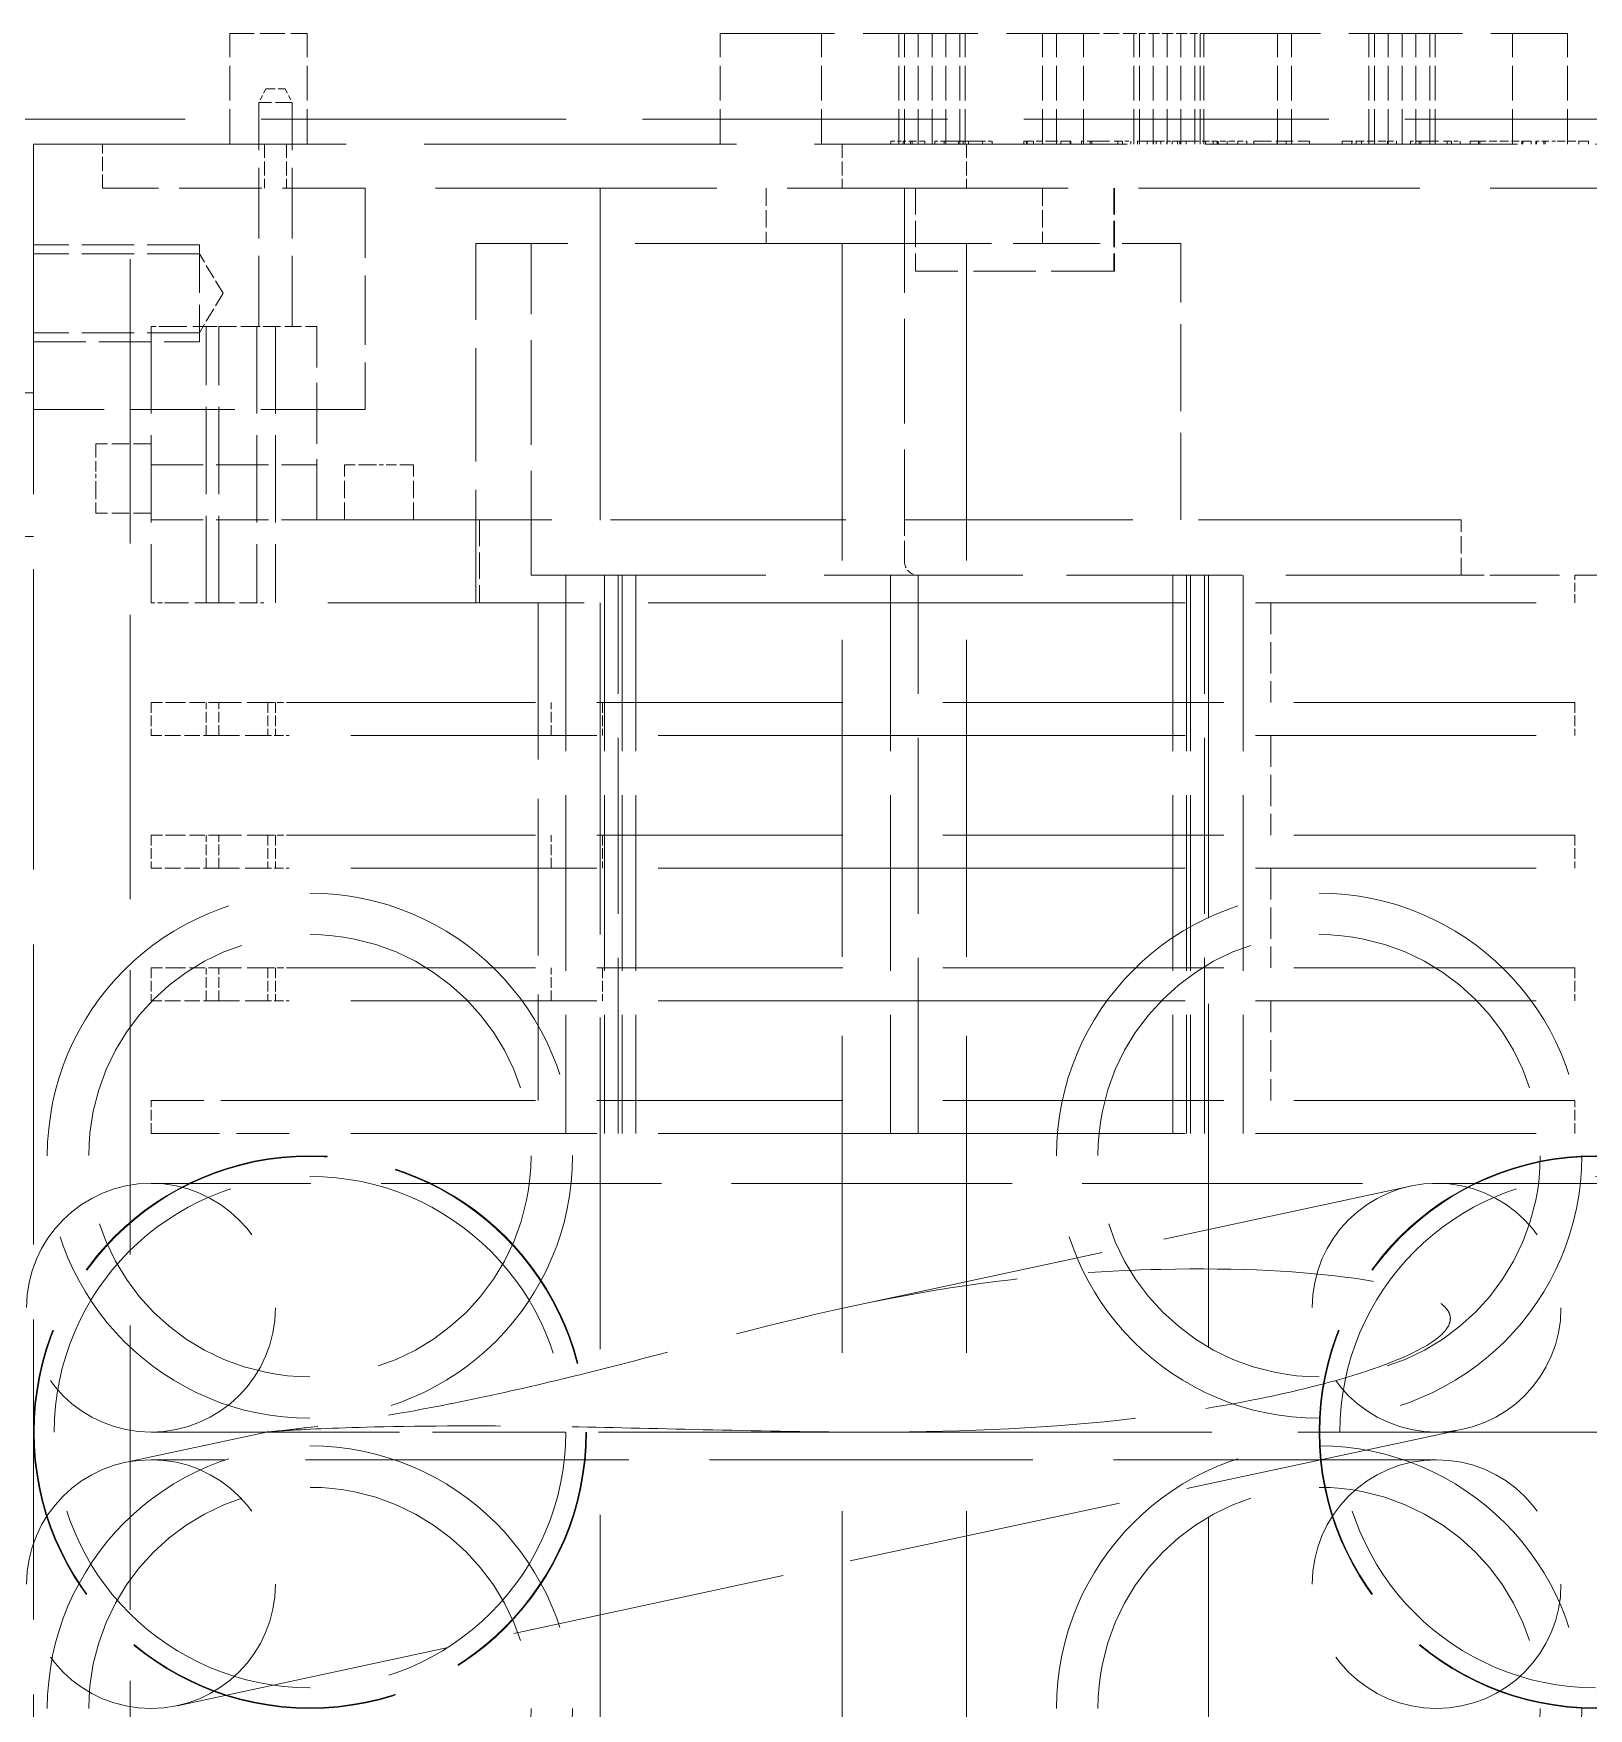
# Model space of a CAD drawing. Header units: millimetres. Extents: x 0 to 5945, y 0 to 4205.
# Drawn here: x 1600.6 to 1656.8, y 2468 to 2528.6 of the extents above; entities that cross this region are included whole.
import ezdxf

# ---------------------------------------------------------------- set-up
doc = ezdxf.new("R2010")
doc.units = ezdxf.units.MM
doc.header["$LTSCALE"] = 5
doc.linetypes.add('DASHED', pattern=[0.2067, 0.1654, -0.0413])
doc.layers.add('가려진 것(ISO)', color=2, linetype='DASHED', lineweight=18)

msp = doc.modelspace()

# ---------------------------------------------------------------- linework, layer by layer
at = {"layer": '가려진 것(ISO)', "ltscale": 1.0665}
msp.add_line((1607.677, 2528.557), (1610.477, 2528.557), dxfattribs=at)
at = {"layer": '가려진 것(ISO)', "ltscale": 1.523657}
for p, q in [((1607.677, 2524.557), (1607.677, 2528.557)), ((1610.477, 2524.557), (1610.477, 2528.557)), ((1625.413, 2524.557), (1625.413, 2528.557)), ((1629.084, 2524.557), (1629.084, 2528.557)), ((1631.881, 2524.557), (1631.881, 2528.557)), ((1632.081, 2524.557), (1632.081, 2528.557)), ((1632.58, 2524.557), (1632.58, 2528.557)), ((1633.08, 2524.557), (1633.08, 2528.557)), ((1633.579, 2524.557), (1633.579, 2528.557)), ((1634.079, 2524.557), (1634.079, 2528.557)), ((1634.278, 2524.557), (1634.278, 2528.557)), ((1637.076, 2524.557), (1637.076, 2528.557)), ((1637.584, 2524.557), (1637.584, 2528.557)), ((1638.561, 2524.557), (1638.561, 2528.557)), ((1640.381, 2524.557), (1640.381, 2528.557)), ((1640.581, 2524.557), (1640.581, 2528.557)), ((1641.08, 2524.557), (1641.08, 2528.557)), ((1641.58, 2524.557), (1641.58, 2528.557)), ((1642.079, 2524.557), (1642.079, 2528.557)), ((1642.579, 2524.557), (1642.579, 2528.557)), ((1642.778, 2524.557), (1642.778, 2528.557)), ((1642.913, 2524.557), (1642.913, 2528.557)), ((1645.576, 2524.557), (1645.576, 2528.557)), ((1646.084, 2524.557), (1646.084, 2528.557)), ((1648.881, 2524.557), (1648.881, 2528.557)), ((1649.081, 2524.557), (1649.081, 2528.557)), ((1649.58, 2524.557), (1649.58, 2528.557)), ((1650.08, 2524.557), (1650.08, 2528.557)), ((1650.579, 2524.557), (1650.579, 2528.557)), ((1651.079, 2524.557), (1651.079, 2528.557)), ((1651.278, 2524.557), (1651.278, 2528.557)), ((1654.076, 2524.557), (1654.076, 2528.557)), ((1656.061, 2524.557), (1656.061, 2528.557))]:
    msp.add_line(p, q, dxfattribs=at)
at = {"layer": '가려진 것(ISO)', "ltscale": 5.00844}
msp.add_line((1625.413, 2528.557), (1638.561, 2528.557), dxfattribs=at)
at = {"layer": '가려진 것(ISO)', "ltscale": 0.693335}
msp.add_line((1638.561, 2528.557), (1640.381, 2528.557), dxfattribs=at)
at = {"layer": '가려진 것(ISO)', "ltscale": 0.107544}
for p, q in [((1640.381, 2528.557), (1640.581, 2528.557)), ((1642.579, 2528.557), (1642.778, 2528.557))]:
    msp.add_line(p, q, dxfattribs=at)
at = {"layer": '가려진 것(ISO)', "ltscale": 0.269009}
msp.add_line((1640.581, 2528.557), (1641.08, 2528.557), dxfattribs=at)
at = {"layer": '가려진 것(ISO)', "ltscale": 0.268898}
msp.add_line((1641.08, 2528.557), (1641.58, 2528.557), dxfattribs=at)
at = {"layer": '가려진 것(ISO)', "ltscale": 0.269012}
msp.add_line((1641.58, 2528.557), (1642.079, 2528.557), dxfattribs=at)
at = {"layer": '가려진 것(ISO)', "ltscale": 0.269014}
msp.add_line((1642.079, 2528.557), (1642.579, 2528.557), dxfattribs=at)
at = {"layer": '가려진 것(ISO)', "ltscale": 0.051129}
msp.add_line((1642.778, 2528.557), (1642.913, 2528.557), dxfattribs=at)
at = {"layer": '가려진 것(ISO)', "ltscale": 0.03796}
msp.add_line((1642.913, 2528.557), (1643.013, 2528.557), dxfattribs=at)
at = {"layer": '가려진 것(ISO)', "ltscale": 4.970381}
msp.add_line((1643.013, 2528.557), (1656.061, 2528.557), dxfattribs=at)
at = {"layer": '가려진 것(ISO)', "ltscale": 0.212852}
for p, q in [((1608.977, 2526.557), (1608.727, 2526.057)), ((1609.677, 2526.557), (1609.927, 2526.057))]:
    msp.add_line(p, q, dxfattribs=at)
at = {"layer": '가려진 것(ISO)', "ltscale": 0.418765}
msp.add_line((1608.977, 2526.557), (1609.677, 2526.557), dxfattribs=at)
at = {"layer": '가려진 것(ISO)', "ltscale": 0.717954}
msp.add_line((1609.927, 2526.057), (1608.727, 2526.057), dxfattribs=at)
at = {"layer": '가려진 것(ISO)', "ltscale": 3.085509}
for p, q in [((1608.727, 2517.957), (1608.727, 2526.057)), ((1609.927, 2517.957), (1609.927, 2526.057))]:
    msp.add_line(p, q, dxfattribs=at)
at = {"layer": '가려진 것(ISO)', "ltscale": 13.3425}
msp.add_line((1526.076, 2525.457), (1788.076, 2525.457), dxfattribs=at)
at = {"layer": '가려진 것(ISO)', "ltscale": 13.131522}
msp.add_line((1600.576, 2430.457), (1600.576, 2525.457), dxfattribs=at)
at = {"layer": '가려진 것(ISO)', "ltscale": 0.168915}
msp.add_line((1631.591, 2524.657), (1632.035, 2524.657), dxfattribs=at)
at = {"layer": '가려진 것(ISO)', "ltscale": 0.037994}
for p, q in [((1631.591, 2524.557), (1631.591, 2524.657)), ((1632.035, 2524.557), (1632.035, 2524.657)), ((1632.294, 2524.557), (1632.294, 2524.657)), ((1632.357, 2524.557), (1632.357, 2524.657)), ((1632.811, 2524.557), (1632.811, 2524.657)), ((1633.175, 2524.557), (1633.175, 2524.657)), ((1633.514, 2524.557), (1633.514, 2524.657)), ((1634.036, 2524.557), (1634.036, 2524.657)), ((1634.207, 2524.557), (1634.207, 2524.657)), ((1634.395, 2524.557), (1634.395, 2524.657)), ((1634.9, 2524.557), (1634.9, 2524.657)), ((1635.256, 2524.557), (1635.256, 2524.657)), ((1636.401, 2524.557), (1636.401, 2524.657)), ((1636.498, 2524.557), (1636.498, 2524.657)), ((1636.522, 2524.557), (1636.522, 2524.657)), ((1636.747, 2524.557), (1636.747, 2524.657)), ((1637.736, 2524.557), (1637.736, 2524.657)), ((1638.076, 2524.557), (1638.076, 2524.657)), ((1638.082, 2524.557), (1638.082, 2524.657)), ((1638.101, 2524.557), (1638.101, 2524.657)), ((1638.483, 2524.557), (1638.483, 2524.657)), ((1638.793, 2524.557), (1638.793, 2524.657)), ((1638.856, 2524.557), (1638.856, 2524.657)), ((1639.8, 2524.557), (1639.8, 2524.657)), ((1639.962, 2524.557), (1639.962, 2524.657)), ((1640.272, 2524.557), (1640.272, 2524.657)), ((1640.509, 2524.557), (1640.509, 2524.657)), ((1640.86, 2524.557), (1640.86, 2524.657)), ((1641.087, 2524.557), (1641.087, 2524.657)), ((1641.178, 2524.557), (1641.178, 2524.657)), ((1641.352, 2524.557), (1641.352, 2524.657)), ((1641.565, 2524.557), (1641.565, 2524.657)), ((1641.761, 2524.557), (1641.761, 2524.657)), ((1641.95, 2524.557), (1641.95, 2524.657)), ((1642.041, 2524.557), (1642.041, 2524.657)), ((1642.268, 2524.557), (1642.268, 2524.657)), ((1642.583, 2524.657), (1642.583, 2524.557)), ((1642.904, 2524.557), (1642.904, 2524.657)), ((1642.965, 2524.557), (1642.965, 2524.657)), ((1643.25, 2524.557), (1643.25, 2524.657)), ((1643.392, 2524.557), (1643.392, 2524.657)), ((1643.423, 2524.557), (1643.423, 2524.657)), ((1643.755, 2524.557), (1643.755, 2524.657)), ((1644.136, 2524.557), (1644.136, 2524.657)), ((1644.468, 2524.557), (1644.468, 2524.657)), ((1644.721, 2524.557), (1644.721, 2524.657)), ((1645.56, 2524.557), (1645.56, 2524.657)), ((1645.892, 2524.557), (1645.892, 2524.657)), ((1646.731, 2524.557), (1646.731, 2524.657)), ((1647.91, 2524.557), (1647.91, 2524.657)), ((1648.257, 2524.557), (1648.257, 2524.657)), ((1648.421, 2524.557), (1648.421, 2524.657)), ((1648.605, 2524.557), (1648.605, 2524.657)), ((1649.549, 2524.557), (1649.549, 2524.657)), ((1649.881, 2524.557), (1649.881, 2524.657)), ((1650.388, 2524.557), (1650.388, 2524.657)), ((1650.698, 2524.557), (1650.698, 2524.657)), ((1650.761, 2524.557), (1650.761, 2524.657)), ((1651.705, 2524.557), (1651.705, 2524.657)), ((1651.867, 2524.557), (1651.867, 2524.657)), ((1652.177, 2524.557), (1652.177, 2524.657)), ((1652.541, 2524.557), (1652.541, 2524.657)), ((1652.841, 2524.557), (1652.841, 2524.657)), ((1652.888, 2524.557), (1652.888, 2524.657)), ((1654.405, 2524.557), (1654.405, 2524.657)), ((1654.452, 2524.557), (1654.452, 2524.657)), ((1654.752, 2524.557), (1654.752, 2524.657)), ((1654.92, 2524.557), (1654.92, 2524.657)), ((1654.944, 2524.557), (1654.944, 2524.657)), ((1654.946, 2524.557), (1654.946, 2524.657)), ((1655.21, 2524.557), (1655.21, 2524.657)), ((1655.252, 2524.557), (1655.252, 2524.657)), ((1656.47, 2524.557), (1656.47, 2524.657)), ((1656.816, 2524.557), (1656.816, 2524.657))]:
    msp.add_line(p, q, dxfattribs=at)
at = {"layer": '가려진 것(ISO)', "ltscale": 0.098685}
msp.add_line((1632.035, 2524.657), (1632.294, 2524.657), dxfattribs=at)
at = {"layer": '가려진 것(ISO)', "ltscale": 0.128783}
msp.add_line((1633.175, 2524.657), (1633.514, 2524.657), dxfattribs=at)
at = {"layer": '가려진 것(ISO)', "ltscale": 0.833822}
for p, q in [((1633.514, 2524.657), (1634.207, 2524.657)), ((1634.207, 2524.657), (1634.9, 2524.657))]:
    msp.add_line(p, q, dxfattribs=at)
at = {"layer": '가려진 것(ISO)', "ltscale": 0.135729}
msp.add_line((1634.9, 2524.657), (1635.256, 2524.657), dxfattribs=at)
at = {"layer": '가려진 것(ISO)', "ltscale": 0.006846}
msp.add_line((1638.082, 2524.657), (1638.101, 2524.657), dxfattribs=at)
at = {"layer": '가려진 것(ISO)', "ltscale": 0.117979}
for p, q in [((1638.483, 2524.657), (1638.793, 2524.657)), ((1650.388, 2524.657), (1650.698, 2524.657))]:
    msp.add_line(p, q, dxfattribs=at)
at = {"layer": '가려진 것(ISO)', "ltscale": 0.845859}
for p, q in [((1638.793, 2524.657), (1639.8, 2524.657)), ((1650.698, 2524.657), (1651.705, 2524.657))]:
    msp.add_line(p, q, dxfattribs=at)
at = {"layer": '가려진 것(ISO)', "ltscale": 0.179719}
for p, q in [((1639.8, 2524.657), (1640.272, 2524.657)), ((1651.705, 2524.657), (1652.177, 2524.657))]:
    msp.add_line(p, q, dxfattribs=at)
at = {"layer": '가려진 것(ISO)', "ltscale": 1.004908}
msp.add_line((1640.509, 2524.657), (1641.352, 2524.657), dxfattribs=at)
at = {"layer": '가려진 것(ISO)', "ltscale": 0.155795}
msp.add_line((1641.352, 2524.657), (1641.761, 2524.657), dxfattribs=at)
at = {"layer": '가려진 것(ISO)', "ltscale": 0.98022}
msp.add_line((1641.761, 2524.657), (1642.583, 2524.657), dxfattribs=at)
at = {"layer": '가려진 것(ISO)', "ltscale": 0.192825}
msp.add_line((1642.583, 2524.657), (1642.904, 2524.657), dxfattribs=at)
at = {"layer": '가려진 것(ISO)', "ltscale": 0.245319}
msp.add_line((1643.824, 2524.657), (1644.468, 2524.657), dxfattribs=at)
at = {"layer": '가려진 것(ISO)', "ltscale": 0.765483}
msp.add_line((1644.721, 2524.657), (1646.731, 2524.657), dxfattribs=at)
at = {"layer": '가려진 것(ISO)', "ltscale": 0.216764}
msp.add_line((1649.312, 2524.657), (1649.881, 2524.657), dxfattribs=at)
at = {"layer": '가려진 것(ISO)', "ltscale": 13.66715}
msp.add_line((1600.577, 2524.557), (1713.577, 2524.557), dxfattribs=at)
at = {"layer": '가려진 것(ISO)', "ltscale": 3.656918}
msp.add_line((1600.577, 2524.557), (1600.577, 2514.957), dxfattribs=at)
at = {"layer": '가려진 것(ISO)', "ltscale": 0.609403}
for p, q in [((1603.077, 2522.957), (1603.077, 2524.557)), ((1608.927, 2524.557), (1608.927, 2522.957)), ((1609.727, 2524.557), (1609.727, 2522.957)), ((1629.827, 2524.557), (1629.827, 2522.957)), ((1634.327, 2524.557), (1634.327, 2522.957))]:
    msp.add_line(p, q, dxfattribs=at)
at = {"layer": '가려진 것(ISO)', "ltscale": 3.618824}
msp.add_line((1612.577, 2522.957), (1603.077, 2522.957), dxfattribs=at)
at = {"layer": '가려진 것(ISO)', "ltscale": 12.44039}
msp.add_line((1604.076, 2432.957), (1604.076, 2522.957), dxfattribs=at)
at = {"layer": '가려진 것(ISO)', "ltscale": 12.302163}
msp.add_line((1701.577, 2522.957), (1612.577, 2522.957), dxfattribs=at)
at = {"layer": '가려진 것(ISO)', "ltscale": 3.047415}
msp.add_line((1612.577, 2522.957), (1612.577, 2514.957), dxfattribs=at)
at = {"layer": '가려진 것(ISO)', "ltscale": 14.513788}
for p in [(1621.077, 2522.957), (1621.077, 2432.957)]:
    msp.add_line(p, (1621.077, 2477.957), dxfattribs=at)
at = {"layer": '가려진 것(ISO)', "ltscale": 0.761779}
for p, q in [((1627.077, 2522.957), (1627.077, 2520.957)), ((1637.077, 2522.957), (1637.077, 2520.957)), ((1604.827, 2513.707), (1602.827, 2513.707)), ((1611.827, 2510.957), (1611.827, 2512.957)), ((1614.327, 2510.957), (1614.327, 2512.957)), ((1604.827, 2511.207), (1602.827, 2511.207)), ((1652.222, 2508.957), (1652.222, 2510.957))]:
    msp.add_line(p, q, dxfattribs=at)
at = {"layer": '가려진 것(ISO)', "ltscale": 4.571172}
for p, q in [((1632.077, 2522.957), (1632.077, 2510.957)), ((1618.577, 2508.957), (1618.577, 2520.957)), ((1612.577, 2514.957), (1600.577, 2514.957))]:
    msp.add_line(p, q, dxfattribs=at)
at = {"layer": '가려진 것(ISO)', "ltscale": 1.142718}
for p, q in [((1632.484, 2522.957), (1632.484, 2519.957)), ((1639.647, 2522.957), (1639.647, 2519.957)), ((1639.672, 2522.957), (1639.672, 2519.957)), ((1600.576, 2515.557), (1597.576, 2515.557)), ((1616.707, 2510.957), (1616.707, 2507.957)), ((1600.576, 2510.357), (1597.576, 2510.357))]:
    msp.add_line(p, q, dxfattribs=at)
at = {"layer": '가려진 것(ISO)', "ltscale": 2.285536}
for p, q in [((1606.577, 2520.907), (1600.577, 2520.907)), ((1606.577, 2520.582), (1600.577, 2520.582)), ((1606.577, 2517.732), (1600.577, 2517.732)), ((1600.577, 2517.407), (1606.577, 2517.407)), ((1604.827, 2512.957), (1610.827, 2512.957)), ((1604.827, 2510.957), (1610.827, 2510.957))]:
    msp.add_line(p, q, dxfattribs=at)
at = {"layer": '가려진 것(ISO)', "ltscale": 2.094223}
msp.add_line((1606.577, 2520.907), (1606.577, 2517.407), dxfattribs=at)
at = {"layer": '가려진 것(ISO)', "ltscale": 0.633194}
for q in [(1606.577, 2520.582), (1606.577, 2517.732)]:
    msp.add_line((1607.434, 2519.157), q, dxfattribs=at)
at = {"layer": '가려진 것(ISO)', "ltscale": 11.779073}
msp.add_line((1632.077, 2520.957), (1616.577, 2520.957), dxfattribs=at)
at = {"layer": '가려진 것(ISO)', "ltscale": 4.952111}
msp.add_line((1616.577, 2507.957), (1616.577, 2520.957), dxfattribs=at)
at = {"layer": '가려진 것(ISO)', "ltscale": 13.868731}
for p, q in [((1629.827, 2520.957), (1629.827, 2477.957)), ((1634.327, 2520.957), (1634.327, 2477.957)), ((1629.827, 2434.957), (1629.827, 2477.957)), ((1634.327, 2434.957), (1634.327, 2477.957))]:
    msp.add_line(p, q, dxfattribs=at)
at = {"layer": '가려진 것(ISO)', "ltscale": 3.809293}
for p, q in [((1632.077, 2520.957), (1642.077, 2520.957)), ((1642.077, 2510.957), (1642.077, 2520.957)), ((1604.827, 2517.957), (1604.827, 2507.957)), ((1606.827, 2507.957), (1606.827, 2517.957)), ((1607.285, 2507.957), (1607.285, 2517.957)), ((1608.656, 2517.957), (1608.656, 2507.957)), ((1609.331, 2517.957), (1609.331, 2507.957))]:
    msp.add_line(p, q, dxfattribs=at)
at = {"layer": '가려진 것(ISO)', "ltscale": 2.728328}
msp.add_line((1639.647, 2519.957), (1632.484, 2519.957), dxfattribs=at)
at = {"layer": '가려진 것(ISO)', "ltscale": 0.013584}
msp.add_line((1639.672, 2519.957), (1639.647, 2519.957), dxfattribs=at)
at = {"layer": '가려진 것(ISO)', "ltscale": 0.220967}
for p, q in [((1604.827, 2517.957), (1605.247, 2517.957)), ((1605.247, 2507.957), (1604.827, 2507.957))]:
    msp.add_line(p, q, dxfattribs=at)
at = {"layer": '가려진 것(ISO)', "ltscale": 1.061174}
for p, q in [((1605.247, 2517.957), (1607.285, 2517.957)), ((1607.285, 2507.957), (1605.247, 2507.957))]:
    msp.add_line(p, q, dxfattribs=at)
at = {"layer": '가려진 것(ISO)', "ltscale": 0.765764}
for p, q in [((1607.285, 2517.957), (1608.656, 2517.957)), ((1608.656, 2507.957), (1607.285, 2507.957))]:
    msp.add_line(p, q, dxfattribs=at)
at = {"layer": '가려진 것(ISO)', "ltscale": 0.149495}
for p, q in [((1608.656, 2517.957), (1608.906, 2517.957)), ((1608.906, 2507.957), (1608.656, 2507.957))]:
    msp.add_line(p, q, dxfattribs=at)
at = {"layer": '가려진 것(ISO)', "ltscale": 0.731631}
msp.add_line((1608.906, 2517.957), (1610.827, 2517.957), dxfattribs=at)
at = {"layer": '가려진 것(ISO)', "ltscale": 2.666475}
msp.add_line((1610.827, 2510.957), (1610.827, 2517.957), dxfattribs=at)
at = {"layer": '가려진 것(ISO)', "ltscale": 0.598278}
for p, q in [((1602.827, 2513.707), (1602.827, 2512.707)), ((1612.827, 2512.957), (1611.827, 2512.957)), ((1614.327, 2512.957), (1613.327, 2512.957)), ((1602.827, 2512.207), (1602.827, 2511.207))]:
    msp.add_line(p, q, dxfattribs=at)
at = {"layer": '가려진 것(ISO)', "ltscale": 0.19037}
for p, q in [((1602.827, 2512.207), (1602.827, 2512.707)), ((1612.827, 2512.957), (1613.327, 2512.957))]:
    msp.add_line(p, q, dxfattribs=at)
at = {"layer": '가려진 것(ISO)', "ltscale": 10.2806}
msp.add_line((1610.827, 2510.957), (1632.077, 2510.957), dxfattribs=at)
at = {"layer": '가려진 것(ISO)', "ltscale": 0.897467}
msp.add_line((1632.077, 2509.457), (1632.077, 2510.957), dxfattribs=at)
at = {"layer": '가려진 것(ISO)', "ltscale": 11.501881}
msp.add_line((1652.222, 2510.957), (1632.077, 2510.957), dxfattribs=at)
at = {"layer": '가려진 것(ISO)', "ltscale": 10.259192}
msp.add_line((1618.577, 2508.957), (1632.077, 2508.957), dxfattribs=at)
at = {"layer": '가려진 것(ISO)', "ltscale": 7.694874}
for p, q in [((1619.827, 2508.957), (1619.827, 2488.757)), ((1621.227, 2508.957), (1621.227, 2488.757)), ((1621.727, 2488.757), (1621.727, 2508.957)), ((1621.868, 2508.957), (1621.868, 2488.757)), ((1622.368, 2508.957), (1622.368, 2488.757)), ((1631.577, 2508.957), (1631.577, 2488.757)), ((1632.577, 2488.757), (1632.577, 2508.957)), ((1641.786, 2508.957), (1641.786, 2488.757)), ((1642.286, 2508.957), (1642.286, 2488.757)), ((1642.427, 2508.957), (1642.427, 2488.757)), ((1642.927, 2488.757), (1642.927, 2508.957)), ((1644.327, 2508.957), (1644.327, 2488.757))]:
    msp.add_line(p, q, dxfattribs=at)
at = {"layer": '가려진 것(ISO)', "ltscale": 7.673842}
msp.add_line((1652.222, 2508.957), (1632.077, 2508.957), dxfattribs=at)
at = {"layer": '가려진 것(ISO)', "ltscale": 14.997581}
for p in [(1643.077, 2508.957), (1643.077, 2446.957)]:
    msp.add_line(p, (1643.077, 2477.957), dxfattribs=at)
at = {"layer": '가려진 것(ISO)', "ltscale": 0.997552}
msp.add_line((1652.222, 2508.957), (1653.559, 2508.957), dxfattribs=at)
at = {"layer": '가려진 것(ISO)', "ltscale": 2.679769}
msp.add_line((1653.559, 2508.957), (1660.594, 2508.957), dxfattribs=at)
at = {"layer": '가려진 것(ISO)', "ltscale": 0.380839}
msp.add_line((1656.327, 2507.957), (1656.327, 2508.957), dxfattribs=at)
at = {"layer": '가려진 것(ISO)', "ltscale": 11.209899}
msp.add_line((1632.077, 2507.957), (1608.906, 2507.957), dxfattribs=at)
at = {"layer": '가려진 것(ISO)', "ltscale": 6.856808}
msp.add_line((1618.827, 2507.957), (1618.827, 2489.957), dxfattribs=at)
at = {"layer": '가려진 것(ISO)', "ltscale": 12.2857}
for p, q in [((1632.077, 2507.957), (1656.327, 2507.957)), ((1656.327, 2504.357), (1632.077, 2504.357)), ((1632.077, 2503.157), (1656.327, 2503.157)), ((1656.327, 2499.557), (1632.077, 2499.557)), ((1632.077, 2498.357), (1656.327, 2498.357)), ((1656.327, 2494.757), (1632.077, 2494.757)), ((1632.077, 2493.557), (1656.327, 2493.557)), ((1656.327, 2489.957), (1632.077, 2489.957)), ((1632.077, 2488.757), (1656.327, 2488.757))]:
    msp.add_line(p, q, dxfattribs=at)
at = {"layer": '가려진 것(ISO)', "ltscale": 1.371282}
for p, q in [((1645.327, 2507.957), (1645.327, 2504.357)), ((1645.327, 2503.157), (1645.327, 2499.557)), ((1645.327, 2498.357), (1645.327, 2494.757)), ((1645.327, 2493.557), (1645.327, 2489.957))]:
    msp.add_line(p, q, dxfattribs=at)
at = {"layer": '가려진 것(ISO)', "ltscale": 0.566028}
for p, q in [((1605.046, 2504.357), (1604.827, 2504.357)), ((1604.827, 2503.157), (1605.046, 2503.157)), ((1605.046, 2499.557), (1604.827, 2499.557)), ((1604.827, 2498.357), (1605.046, 2498.357)), ((1605.046, 2494.757), (1604.827, 2494.757)), ((1604.827, 2493.557), (1605.046, 2493.557))]:
    msp.add_line(p, q, dxfattribs=at)
at = {"layer": '가려진 것(ISO)', "ltscale": 0.457027}
for p, q in [((1604.827, 2504.357), (1604.827, 2503.157)), ((1606.827, 2503.157), (1606.827, 2504.357)), ((1607.285, 2503.157), (1607.285, 2504.357)), ((1609.05, 2504.357), (1609.05, 2503.157)), ((1609.331, 2504.357), (1609.331, 2503.157)), ((1619.298, 2503.157), (1619.298, 2504.357)), ((1621.154, 2504.357), (1621.154, 2503.157)), ((1621.154, 2504.357), (1621.154, 2503.157)), ((1656.327, 2504.357), (1656.327, 2503.157)), ((1604.827, 2499.557), (1604.827, 2498.357)), ((1606.827, 2498.357), (1606.827, 2499.557)), ((1607.285, 2498.357), (1607.285, 2499.557)), ((1609.05, 2499.557), (1609.05, 2498.357)), ((1609.331, 2499.557), (1609.331, 2498.357)), ((1619.298, 2498.357), (1619.298, 2499.557)), ((1621.154, 2499.557), (1621.154, 2498.357)), ((1621.154, 2499.557), (1621.154, 2498.357)), ((1656.327, 2499.557), (1656.327, 2498.357)), ((1604.827, 2494.757), (1604.827, 2493.557)), ((1606.827, 2493.557), (1606.827, 2494.757)), ((1607.285, 2493.557), (1607.285, 2494.757)), ((1609.05, 2494.757), (1609.05, 2493.557)), ((1609.331, 2494.757), (1609.331, 2493.557)), ((1619.298, 2493.557), (1619.298, 2494.757)), ((1621.154, 2494.757), (1621.154, 2493.557)), ((1621.154, 2494.757), (1621.154, 2493.557)), ((1656.327, 2494.757), (1656.327, 2493.557)), ((1604.827, 2488.757), (1604.827, 2489.957)), ((1656.327, 2488.757), (1656.327, 2489.957))]:
    msp.add_line(p, q, dxfattribs=at)
at = {"layer": '가려진 것(ISO)', "ltscale": 0.242476}
for p, q in [((1605.046, 2504.357), (1605.524, 2504.357)), ((1605.524, 2503.157), (1605.046, 2503.157)), ((1605.046, 2499.557), (1605.524, 2499.557)), ((1605.524, 2498.357), (1605.046, 2498.357)), ((1605.046, 2494.757), (1605.524, 2494.757)), ((1605.524, 2493.557), (1605.046, 2493.557))]:
    msp.add_line(p, q, dxfattribs=at)
at = {"layer": '가려진 것(ISO)', "ltscale": 0.670617}
for p, q in [((1605.524, 2504.357), (1607.285, 2504.357)), ((1607.285, 2503.157), (1605.524, 2503.157)), ((1605.524, 2499.557), (1607.285, 2499.557)), ((1607.285, 2498.357), (1605.524, 2498.357)), ((1605.524, 2494.757), (1607.285, 2494.757)), ((1607.285, 2493.557), (1605.524, 2493.557))]:
    msp.add_line(p, q, dxfattribs=at)
at = {"layer": '가려진 것(ISO)', "ltscale": 0.985736}
for p, q in [((1607.285, 2504.357), (1609.05, 2504.357)), ((1609.05, 2503.157), (1607.285, 2503.157)), ((1607.285, 2499.557), (1609.05, 2499.557)), ((1609.05, 2498.357), (1607.285, 2498.357)), ((1607.285, 2494.757), (1609.05, 2494.757)), ((1609.05, 2493.557), (1607.285, 2493.557))]:
    msp.add_line(p, q, dxfattribs=at)
at = {"layer": '가려진 것(ISO)', "ltscale": 0.287355}
for p, q in [((1609.05, 2504.357), (1609.519, 2504.357)), ((1609.519, 2503.157), (1609.05, 2503.157)), ((1609.05, 2499.557), (1609.519, 2499.557)), ((1609.519, 2498.357), (1609.05, 2498.357)), ((1609.05, 2494.757), (1609.519, 2494.757)), ((1609.519, 2493.557), (1609.05, 2493.557))]:
    msp.add_line(p, q, dxfattribs=at)
at = {"layer": '가려진 것(ISO)', "ltscale": 0.117238}
for p, q in [((1609.827, 2504.357), (1609.519, 2504.357)), ((1609.519, 2503.157), (1609.827, 2503.157)), ((1609.827, 2499.557), (1609.519, 2499.557)), ((1609.519, 2498.357), (1609.827, 2498.357)), ((1609.827, 2494.757), (1609.519, 2494.757)), ((1609.519, 2493.557), (1609.827, 2493.557))]:
    msp.add_line(p, q, dxfattribs=at)
at = {"layer": '가려진 것(ISO)', "ltscale": 10.764393}
for p, q in [((1609.827, 2504.357), (1632.077, 2504.357)), ((1632.077, 2503.157), (1609.827, 2503.157)), ((1609.827, 2499.557), (1632.077, 2499.557)), ((1632.077, 2498.357), (1609.827, 2498.357)), ((1609.827, 2494.757), (1632.077, 2494.757)), ((1632.077, 2493.557), (1609.827, 2493.557)), ((1609.827, 2489.957), (1632.077, 2489.957)), ((1632.077, 2488.757), (1609.827, 2488.757))]:
    msp.add_line(p, q, dxfattribs=at)
at = {"layer": '가려진 것(ISO)', "ltscale": 2.991791}
for p, q in [((1609.827, 2489.957), (1604.827, 2489.957)), ((1604.827, 2488.757), (1609.827, 2488.757))]:
    msp.add_line(p, q, dxfattribs=at)
at = {"layer": '가려진 것(ISO)', "ltscale": 12.267606}
msp.add_line((1661.327, 2486.957), (1604.827, 2486.957), dxfattribs=at)
at = {"layer": '가려진 것(ISO)', "ltscale": 11.035515}
msp.add_line((1650.381, 2486.856), (1630.192, 2482.515), dxfattribs=at)
at = {"layer": '가려진 것(ISO)', "ltscale": 6.127949}
msp.add_line((1609, 2477.957), (1603.881, 2476.856), dxfattribs=at)
at = {"layer": '가려진 것(ISO)', "ltscale": 5.924498}
msp.add_line((1604.827, 2477.957), (1609.001, 2477.957), dxfattribs=at)
at = {"layer": '가려진 것(ISO)', "ltscale": 12.048374}
msp.add_line((1605.773, 2468.058), (1652.273, 2478.058), dxfattribs=at)
at = {"layer": '가려진 것(ISO)', "ltscale": 5.813636}
msp.add_line((1609.001, 2477.957), (1621.077, 2477.957), dxfattribs=at)
at = {"layer": '가려진 것(ISO)', "ltscale": 6.066844}
for p, q in [((1621.077, 2477.957), (1630.728, 2477.957)), ((1630.728, 2477.957), (1621.077, 2477.957))]:
    msp.add_line(p, q, dxfattribs=at)
at = {"layer": '가려진 것(ISO)', "ltscale": 15.070727}
msp.add_line((1630.728, 2477.957), (1661.327, 2477.957), dxfattribs=at)
at = {"layer": '가려진 것(ISO)', "ltscale": 14.134887}
msp.add_line((1651.327, 2476.957), (1604.827, 2476.957), dxfattribs=at)
at = {"layer": '가려진 것(ISO)', "ltscale": 14.438863}
for centre in [(1610.576, 2487.957), (1647.076, 2487.957), (1610.576, 2467.957), (1647.076, 2467.957)]:
    msp.add_circle(centre, 9.5, dxfattribs=at)
at = {"layer": '가려진 것(ISO)', "ltscale": 12.159042}
for centre, radius in [((1610.576, 2487.957), 8), ((1647.076, 2487.957), 8), ((1610.577, 2477.957), 10), ((1657.077, 2477.957), 10), ((1610.576, 2467.957), 8), ((1647.076, 2467.957), 8)]:
    msp.add_circle(centre, radius, dxfattribs=at)
at = {"layer": '가려진 것(ISO)', "ltscale": 12.128645}
for centre in [(1610.577, 2477.957), (1610.577, 2477.957), (1657.077, 2477.957), (1657.077, 2477.957)]:
    msp.add_circle(centre, 9.975, dxfattribs=at)
at = {"layer": '가려진 것(ISO)', "ltscale": 14.058893}
for centre in [(1610.577, 2477.957), (1657.077, 2477.957)]:
    msp.add_circle(centre, 9.25, dxfattribs=at)
at = {"layer": '가려진 것(ISO)', "ltscale": 13.678923}
for centre in [(1604.827, 2482.457), (1651.327, 2482.457), (1604.827, 2472.457), (1651.327, 2472.457)]:
    msp.add_circle(centre, 4.5, dxfattribs=at)
at = {"layer": '가려진 것(ISO)', "ltscale": 0.299089}
msp.add_arc((1632.577, 2509.457), 0.5, 180, 270, dxfattribs=at)
at = {"layer": '가려진 것(ISO)', "ltscale": 0.270576}
msp.add_open_spline([(1632.294, 2524.657), (1632.297, 2524.657), (1632.302, 2524.657), (1632.318, 2524.657), (1632.329, 2524.657), (1632.359, 2524.657), (1632.378, 2524.657), (1632.417, 2524.657), (1632.448, 2524.657), (1632.595, 2524.657), (1632.704, 2524.657), (1632.811, 2524.657)], degree=3, knots=[-0.1649341, -0.1649341, -0.1649341, -0.1649341, -0.1251187, -0.1251187, -0.0907528, -0.0907528, -0.0535072, -0.0535072, -0.0320435, -0.0320435, 0, 0, 0, 0], dxfattribs=at)
at = {"layer": '가려진 것(ISO)', "ltscale": 0.144027}
msp.add_open_spline([(1636.401, 2524.657), (1636.403, 2524.657), (1636.407, 2524.657), (1636.433, 2524.657), (1636.453, 2524.657), (1636.486, 2524.657), (1636.492, 2524.657), (1636.498, 2524.657)], degree=3, knots=[-0.06705196, -0.06705196, -0.06705196, -0.06705196, -0.05654274, -0.05654274, -0.04683005, -0.04683005, -0.04468196, -0.04468196, -0.04468196, -0.04468196], dxfattribs=at)
at = {"layer": '가려진 것(ISO)', "ltscale": 0.292363}
msp.add_open_spline([(1636.498, 2524.657), (1636.608, 2524.657), (1636.724, 2524.657), (1636.924, 2524.657), (1637.058, 2524.657), (1637.242, 2524.657)], degree=3, knots=[-0.1379083, -0.1379083, -0.1379083, -0.1379083, -0.0551489, -0.0551489, 0, 0, 0, 0], dxfattribs=at)
at = {"layer": '가려진 것(ISO)', "ltscale": 0.469632}
msp.add_open_spline([(1637.242, 2524.657), (1637.314, 2524.657), (1637.387, 2524.657), (1637.525, 2524.657), (1637.59, 2524.657), (1637.768, 2524.657), (1637.847, 2524.657), (1637.956, 2524.657), (1638.002, 2524.657), (1638.067, 2524.657), (1638.076, 2524.657), (1638.082, 2524.657)], degree=3, knots=[-0.09783855, -0.09783855, -0.09783855, -0.09783855, -0.08519079, -0.08519079, -0.07349018, -0.07349018, -0.05129311, -0.05129311, -0.02653278, -0.02653278, 0, 0, 0, 0], dxfattribs=at)
at = {"layer": '가려진 것(ISO)', "ltscale": 0.245819}
msp.add_open_spline([(1642.904, 2524.657), (1642.907, 2524.657), (1642.911, 2524.657), (1642.943, 2524.657), (1642.965, 2524.657), (1643.056, 2524.657), (1643.116, 2524.657), (1643.188, 2524.657)], degree=3, knots=[-0.07929908, -0.07929908, -0.07929908, -0.07929908, -0.04790155, -0.04790155, -0.02552841, -0.02552841, 0, 0, 0, 0], dxfattribs=at)
at = {"layer": '가려진 것(ISO)', "ltscale": 0.251296}
msp.add_open_spline([(1643.188, 2524.657), (1643.23, 2524.657), (1643.275, 2524.657), (1643.368, 2524.657), (1643.416, 2524.657), (1643.583, 2524.657), (1643.704, 2524.657), (1643.824, 2524.657)], degree=3, knots=[-0.06604716, -0.06604716, -0.06604716, -0.06604716, -0.05079634, -0.05079634, -0.03603569, -0.03603569, 0, 0, 0, 0], dxfattribs=at)
at = {"layer": '가려진 것(ISO)', "ltscale": 0.465008}
msp.add_open_spline([(1647.91, 2524.657), (1647.916, 2524.657), (1647.925, 2524.657), (1648.003, 2524.657), (1648.062, 2524.657), (1648.195, 2524.657), (1648.296, 2524.657), (1648.417, 2524.657)], degree=3, knots=[-0.09695582, -0.09695582, -0.09695582, -0.09695582, -0.07176931, -0.07176931, -0.04346257, -0.04346257, 0, 0, 0, 0], dxfattribs=at)
at = {"layer": '가려진 것(ISO)', "ltscale": 0.354481}
msp.add_open_spline([(1648.417, 2524.657), (1648.52, 2524.657), (1648.639, 2524.657), (1648.822, 2524.657), (1648.976, 2524.657), (1649.312, 2524.657)], degree=3, knots=[-0.2916948, -0.2916948, -0.2916948, -0.2916948, -0.1009521, -0.1009521, 0, 0, 0, 0], dxfattribs=at)
at = {"layer": '가려진 것(ISO)', "ltscale": 0.392657}
msp.add_open_spline([(1652.541, 2524.657), (1652.561, 2524.657), (1652.59, 2524.657), (1652.689, 2524.657), (1652.754, 2524.657), (1652.841, 2524.657)], degree=3, knots=[-0.08490327, -0.08490327, -0.08490327, -0.08490327, -0.04044979, -0.04044979, 0, 0, 0, 0], dxfattribs=at)
at = {"layer": '가려진 것(ISO)', "ltscale": 0.3435}
msp.add_open_spline([(1652.841, 2524.657), (1652.89, 2524.657), (1652.945, 2524.657), (1653.079, 2524.657), (1653.151, 2524.657), (1653.344, 2524.657), (1653.495, 2524.657), (1653.648, 2524.657)], degree=3, knots=[-0.07630932, -0.07630932, -0.07630932, -0.07630932, -0.06268834, -0.06268834, -0.04589851, -0.04589851, 0, 0, 0, 0], dxfattribs=at)
at = {"layer": '가려진 것(ISO)', "ltscale": 0.343036}
msp.add_open_spline([(1653.648, 2524.657), (1653.737, 2524.657), (1653.827, 2524.657), (1653.997, 2524.657), (1654.076, 2524.657), (1654.267, 2524.657), (1654.367, 2524.657), (1654.452, 2524.657)], degree=3, knots=[-0.09046286, -0.09046286, -0.09046286, -0.09046286, -0.06371927, -0.06371927, -0.03857522, -0.03857522, 0, 0, 0, 0], dxfattribs=at)
at = {"layer": '가려진 것(ISO)', "ltscale": 0.39266}
msp.add_open_spline([(1654.452, 2524.657), (1654.553, 2524.657), (1654.625, 2524.657), (1654.704, 2524.657), (1654.733, 2524.657), (1654.752, 2524.657)], degree=3, knots=[-0.223225, -0.223225, -0.223225, -0.223225, -0.0851449, -0.0851449, 0, 0, 0, 0], dxfattribs=at)
at = {"layer": '가려진 것(ISO)', "ltscale": 0.138305}
msp.add_open_spline([(1654.92, 2524.657), (1654.975, 2524.657), (1655.03, 2524.657), (1655.116, 2524.657), (1655.176, 2524.657), (1655.252, 2524.657)], degree=3, knots=[-0.07065696, -0.07065696, -0.07065696, -0.07065696, -0.02390108, -0.02390108, 0, 0, 0, 0], dxfattribs=at)
at = {"layer": '가려진 것(ISO)', "ltscale": 0.169803}
msp.add_open_spline([(1655.252, 2524.657), (1655.318, 2524.657), (1655.387, 2524.657), (1655.491, 2524.657), (1655.572, 2524.657), (1655.692, 2524.657)], degree=3, knots=[-0.1064402, -0.1064402, -0.1064402, -0.1064402, -0.0359768, -0.0359768, 0, 0, 0, 0], dxfattribs=at)
at = {"layer": '가려진 것(ISO)', "ltscale": 0.346764}
msp.add_open_spline([(1655.692, 2524.657), (1655.78, 2524.657), (1655.868, 2524.657), (1656.035, 2524.657), (1656.112, 2524.657), (1656.309, 2524.657), (1656.414, 2524.657), (1656.504, 2524.657)], degree=3, knots=[-0.09186613, -0.09186613, -0.09186613, -0.09186613, -0.06537917, -0.06537917, -0.04050885, -0.04050885, 0, 0, 0, 0], dxfattribs=at)
at = {"layer": '가려진 것(ISO)', "ltscale": 0.390475}
msp.add_open_spline([(1656.504, 2524.657), (1656.609, 2524.657), (1656.685, 2524.657), (1656.767, 2524.657), (1656.797, 2524.657), (1656.816, 2524.657)], degree=3, knots=[-0.2254863, -0.2254863, -0.2254863, -0.2254863, -0.0850163, -0.0850163, 0, 0, 0, 0], dxfattribs=at)
at = {"layer": '가려진 것(ISO)', "ltscale": 12.51504}
msp.add_open_spline([(1630.404, 2477.957), (1633.709, 2477.95), (1636.9, 2478.07), (1641.357, 2478.554), (1642.796, 2478.764), (1645.266, 2479.223), (1646.332, 2479.46), (1648.214, 2479.965), (1649.048, 2480.227), (1650.428, 2480.783), (1650.913, 2481.034), (1651.407, 2481.39), (1651.576, 2481.533), (1651.727, 2481.746), (1651.766, 2481.812), (1651.807, 2481.926), (1651.818, 2481.973), (1651.826, 2482.059), (1651.825, 2482.095), (1651.815, 2482.168), (1651.806, 2482.203), (1651.777, 2482.28), (1651.755, 2482.321), (1651.685, 2482.428), (1651.626, 2482.489), (1651.4, 2482.688), (1651.172, 2482.801), (1650.454, 2483.123), (1649.57, 2483.347), (1646.556, 2483.776), (1644.222, 2483.911), (1639.495, 2483.8), (1636.98, 2483.675), (1629.797, 2482.563), (1626.258, 2481.575), (1622.516, 2480.586), (1620.986, 2480.185), (1618.223, 2479.522), (1616.993, 2479.25), (1614.656, 2478.781), (1613.653, 2478.599), (1611.724, 2478.29), (1611.054, 2478.196), (1610.094, 2478.071), (1609.745, 2478.031), (1609.423, 2477.996), (1609.356, 2477.989), (1609.252, 2477.979), (1609.213, 2477.975), (1609.147, 2477.969), (1609.121, 2477.966), (1609.072, 2477.962), (1609.053, 2477.96), (1609.014, 2477.957), (1609.004, 2477.957), (1608.993, 2477.957), (1609.025, 2477.961), (1609.164, 2477.973), (1609.381, 2477.991), (1610.33, 2478.051), (1611.374, 2478.106), (1614.723, 2478.187), (1617.007, 2478.195), (1621.318, 2478.127), (1623.032, 2478.085), (1626.65, 2478.002), (1628.527, 2477.962), (1630.404, 2477.957)], degree=3, knots=[0, 0, 0, 0, 0.995089, 0.995089, 1.500404, 1.500404, 1.919308, 1.919308, 2.293328, 2.293328, 2.60374, 2.60374, 2.746109, 2.746109, 2.794238, 2.794238, 2.821506, 2.821506, 2.841113, 2.841113, 2.860204, 2.860204, 2.887022, 2.887022, 2.940382, 2.940382, 3.104114, 3.104114, 3.728093, 3.728093, 4.647569, 4.647569, 5.239857, 5.239857, 5.958154, 5.958154, 6.458688, 6.458688, 6.885587, 6.885587, 7.282185, 7.282185, 7.571627, 7.571627, 7.796611, 7.796611, 7.850947, 7.850947, 7.885596, 7.885596, 7.91597, 7.91597, 7.952838, 7.952838, 8.016633, 8.016633, 8.168976, 8.168976, 8.564899, 8.564899, 9.314355, 9.314355, 10.198873, 10.198873, 10.73712, 10.73712, 11.302043, 11.302043, 11.302043, 11.302043], dxfattribs=at)

doc.saveas('drawing.dxf')
